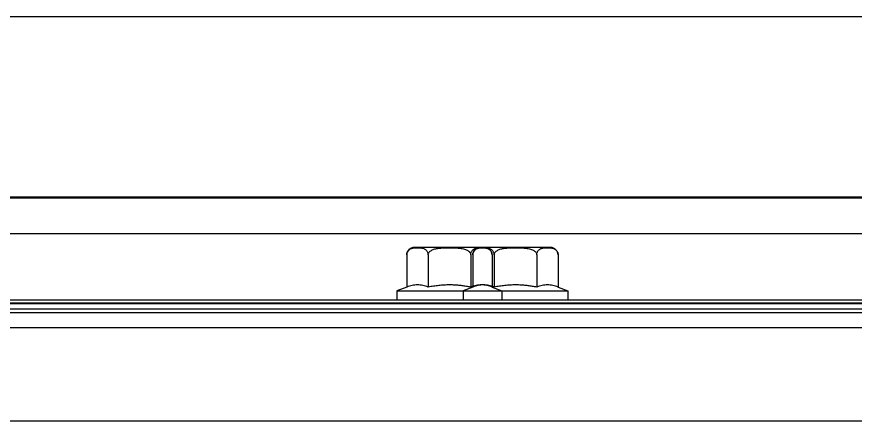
# Model space of a CAD drawing. Header units: millimetres. Extents: x 21899 to 38731, y -5425 to 3612.
# Drawn here: x 33610.3 to 33722.3, y -2820.5 to -2766.5 of the extents above; entities that cross this region are included whole.
import ezdxf

# ---------------------------------------------------------------- set-up
doc = ezdxf.new("R2010")
doc.units = ezdxf.units.MM

msp = doc.modelspace()

# ---------------------------------------------------------------- linework, layer by layer
at = {"color": 7, "linetype": 'Continuous'}
for p, q in [((34090.4, -2766.47), (32750.4, -2766.47)), ((34140.86, -2790.56), (31376.6, -2790.56)), ((34087.08, -2790.56), (31418.08, -2790.56)), ((34100.4, -2795.44), (31383.4, -2795.44)), ((33672.78, -2797.27), (33663.38, -2797.27)), ((33681.6, -2797.27), (33672.2, -2797.27)), ((33662.38, -2798.27), (33662.38, -2802.56)), ((33665.23, -2798.27), (33665.23, -2802.56)), ((33670.93, -2798.27), (33670.93, -2802.56)), ((33671.2, -2798.27), (33671.2, -2802.56)), ((33673.78, -2798.27), (33673.78, -2802.56)), ((33674.05, -2798.27), (33674.05, -2802.56)), ((33679.75, -2798.27), (33679.75, -2802.56)), ((33682.6, -2798.27), (33682.6, -2802.56)), ((33662.38, -2802.56), (33661.08, -2803.07)), ((33661.08, -2803.07), (33661.08, -2804.27)), ((33661.08, -2803.07), (33675.08, -2803.07)), ((33671.2, -2802.56), (33669.9, -2803.07)), ((33669.9, -2803.07), (33669.9, -2804.27)), ((33669.9, -2803.07), (33683.9, -2803.07)), ((33673.78, -2802.56), (33675.08, -2803.07)), ((33675.08, -2803.07), (33675.08, -2804.27)), ((33682.6, -2802.56), (33683.9, -2803.07)), ((33683.9, -2803.07), (33683.9, -2804.27)), ((31376.6, -2804.27), (34140.86, -2804.27)), ((31418.08, -2804.27), (34087.08, -2804.27)), ((31300.4, -2804.64), (34182.4, -2804.64)), ((31376.6, -2805.97), (34140.86, -2805.97)), ((31418.08, -2805.97), (34087.08, -2805.97)), ((34087.08, -2820.47), (32907.43, -2820.47)), ((34123.68, -2820.47), (32916.25, -2820.47))]:
    msp.add_line(p, q, dxfattribs=at)
at = {"color": 9, "linetype": 'Continuous'}
for p, q in [((34140.86, -2790.69), (31376.6, -2790.69)), ((34087.08, -2790.69), (31418.08, -2790.69)), ((31376.6, -2804.77), (34140.86, -2804.77)), ((31376.6, -2805.47), (34140.86, -2805.47)), ((31418.08, -2804.77), (34087.08, -2804.77)), ((31418.08, -2805.47), (34087.08, -2805.47)), ((31376.6, -2807.97), (34140.86, -2807.97)), ((31418.08, -2807.97), (34087.08, -2807.97))]:
    msp.add_line(p, q, dxfattribs=at)
at = {"color": 7, "linetype": 'Continuous'}
for centre, start, end in [((33663.38, -2798.27), 90, 180), ((33672.2, -2798.27), 90, 180), ((33672.78, -2798.27), 0, 90), ((33681.6, -2798.27), 0, 90)]:
    msp.add_arc(centre, 1, start, end, dxfattribs=at)
for points, start_tangent, end_tangent in [([(33662.46, -2797.89), (33662.49, -2797.82), (33662.58, -2797.69), (33662.68, -2797.58), (33662.8, -2797.49), (33662.94, -2797.42), (33663.09, -2797.37), (33663.27, -2797.33), (33663.39, -2797.32)], (0.393606, 0.919279), (0.994208, 0.10747)), ([(33663.39, -2797.32), (33663.48, -2797.31), (33663.7, -2797.3), (33663.92, -2797.3), (33664.13, -2797.31), (33664.32, -2797.33), (33664.49, -2797.36), (33664.65, -2797.41), (33664.8, -2797.48), (33664.93, -2797.57), (33665.04, -2797.69), (33665.12, -2797.81), (33665.18, -2797.96), (33665.22, -2798.12), (33665.23, -2798.27)], (0.994208, 0.10747), (0, -1)), ([(33665.23, -2798.27), (33665.25, -2798.12), (33665.32, -2797.98), (33665.43, -2797.84), (33665.59, -2797.71), (33665.78, -2797.6), (33666.01, -2797.51), (33666.25, -2797.44), (33666.5, -2797.39), (33666.73, -2797.36), (33666.94, -2797.34), (33667.14, -2797.32), (33667.33, -2797.31), (33667.52, -2797.3), (33667.71, -2797.3), (33667.9, -2797.3), (33668.08, -2797.3)], (0, 1), (1, 0)), ([(33668.08, -2797.3), (33668.37, -2797.3), (33668.66, -2797.3), (33668.95, -2797.32), (33669.23, -2797.34), (33669.51, -2797.37), (33669.8, -2797.42), (33670.09, -2797.49), (33670.34, -2797.58), (33670.55, -2797.69), (33670.72, -2797.82), (33670.84, -2797.97), (33670.91, -2798.12), (33670.93, -2798.27)], (1, 0), (0, -1)), ([(33670.93, -2798.27), (33670.94, -2798.12), (33670.98, -2797.96), (33671.04, -2797.82), (33671.13, -2797.69), (33671.23, -2797.58), (33671.35, -2797.49), (33671.49, -2797.42), (33671.65, -2797.37), (33671.82, -2797.33), (33672, -2797.31), (33672.2, -2797.3), (33672.39, -2797.3), (33672.57, -2797.3), (33672.73, -2797.31), (33672.88, -2797.33), (33673.03, -2797.36), (33673.19, -2797.41), (33673.34, -2797.48), (33673.47, -2797.57), (33673.58, -2797.68), (33673.67, -2797.81), (33673.73, -2797.96), (33673.77, -2798.12), (33673.78, -2798.27)], (0, 1), (0, -1)), ([(33671.28, -2797.89), (33671.31, -2797.82), (33671.4, -2797.69), (33671.5, -2797.58), (33671.62, -2797.49), (33671.75, -2797.42), (33671.91, -2797.37), (33672.09, -2797.33), (33672.21, -2797.32)], (0.393606, 0.919279), (0.994208, 0.10747)), ([(33672.21, -2797.32), (33672.3, -2797.31), (33672.52, -2797.3), (33672.74, -2797.3), (33672.95, -2797.31), (33673.14, -2797.33), (33673.31, -2797.36), (33673.47, -2797.41), (33673.62, -2797.48), (33673.75, -2797.57), (33673.85, -2797.69), (33673.94, -2797.81), (33674, -2797.96), (33674.04, -2798.12), (33674.05, -2798.27)], (0.994208, 0.10747), (0, -1)), ([(33674.05, -2798.27), (33674.07, -2798.12), (33674.14, -2797.98), (33674.25, -2797.84), (33674.41, -2797.71), (33674.6, -2797.6), (33674.82, -2797.51), (33675.07, -2797.44), (33675.32, -2797.39), (33675.55, -2797.36), (33675.76, -2797.34), (33675.96, -2797.32), (33676.15, -2797.31), (33676.34, -2797.3), (33676.53, -2797.3), (33676.71, -2797.3), (33676.9, -2797.3)], (0, 1), (1, 0)), ([(33676.9, -2797.3), (33677.19, -2797.3), (33677.48, -2797.3), (33677.76, -2797.32), (33678.05, -2797.34), (33678.33, -2797.37), (33678.62, -2797.42), (33678.9, -2797.49), (33679.16, -2797.58), (33679.37, -2797.69), (33679.54, -2797.82), (33679.66, -2797.97), (33679.73, -2798.12), (33679.75, -2798.27)], (1, 0), (0, -1)), ([(33679.75, -2798.27), (33679.76, -2798.12), (33679.8, -2797.96), (33679.86, -2797.82), (33679.94, -2797.69), (33680.05, -2797.58), (33680.17, -2797.49), (33680.31, -2797.42), (33680.47, -2797.37), (33680.64, -2797.33), (33680.82, -2797.31), (33681.01, -2797.3), (33681.21, -2797.3), (33681.38, -2797.3), (33681.54, -2797.31), (33681.7, -2797.33), (33681.85, -2797.36), (33682, -2797.41), (33682.16, -2797.48), (33682.29, -2797.57), (33682.4, -2797.68), (33682.49, -2797.81), (33682.55, -2797.96), (33682.59, -2798.12), (33682.6, -2798.27)], (0, 1), (0, -1)), ([(33662.38, -2798.27), (33662.39, -2798.12), (33662.4, -2798.07)], (0, 1), (0.196493, 0.980505)), ([(33662.4, -2798.07), (33662.42, -2798.01)], (0.196493, 0.980505), (0.259097, 0.965851)), ([(33662.42, -2798.01), (33662.43, -2797.96), (33662.46, -2797.89)], (0.259097, 0.965851), (0.393606, 0.919279)), ([(33671.2, -2798.27), (33671.21, -2798.12), (33671.22, -2798.07)], (0, 1), (0.196493, 0.980505)), ([(33671.22, -2798.07), (33671.23, -2798.01)], (0.196493, 0.980505), (0.259097, 0.965851)), ([(33671.23, -2798.01), (33671.25, -2797.96), (33671.28, -2797.89)], (0.259097, 0.965851), (0.393606, 0.919279)), ([(33665.23, -2802.56), (33664.87, -2802.44), (33664.51, -2802.34), (33664.16, -2802.29), (33663.81, -2802.27), (33663.45, -2802.29), (33663.1, -2802.34), (33662.75, -2802.44), (33662.38, -2802.56)], (-0.932391, 0.361452), (-0.932391, -0.361452)), ([(33668.08, -2802.27), (33667.37, -2802.29), (33666.66, -2802.35), (33665.96, -2802.44), (33665.23, -2802.56)], (-1, 0), (-0.981728, -0.190289)), ([(33670.93, -2802.56), (33670.35, -2802.46), (33669.78, -2802.38), (33669.22, -2802.32), (33668.65, -2802.28), (33668.08, -2802.27)], (-0.981728, 0.190289), (-1, 0)), ([(33673.78, -2802.56), (33673.42, -2802.44), (33673.06, -2802.34), (33672.71, -2802.29), (33672.36, -2802.27), (33672, -2802.29), (33671.65, -2802.34), (33671.3, -2802.44), (33670.93, -2802.56)], (-0.932391, 0.361452), (-0.932391, -0.361452)), ([(33674.05, -2802.56), (33673.69, -2802.44), (33673.33, -2802.34), (33672.98, -2802.29), (33672.63, -2802.27), (33672.27, -2802.29), (33671.92, -2802.34), (33671.57, -2802.44), (33671.2, -2802.56)], (-0.932391, 0.361452), (-0.932391, -0.361452)), ([(33676.9, -2802.27), (33676.19, -2802.29), (33675.48, -2802.35), (33674.77, -2802.44), (33674.05, -2802.56)], (-1, 0), (-0.981728, -0.190289)), ([(33679.75, -2802.56), (33679.17, -2802.46), (33678.6, -2802.38), (33678.03, -2802.32), (33677.47, -2802.28), (33676.9, -2802.27)], (-0.981728, 0.190289), (-1, 0)), ([(33682.6, -2802.56), (33682.24, -2802.44), (33681.88, -2802.34), (33681.53, -2802.29), (33681.18, -2802.27), (33680.82, -2802.29), (33680.47, -2802.34), (33680.12, -2802.44), (33679.75, -2802.56)], (-0.932391, 0.361452), (-0.932391, -0.361452))]:
    msp.add_spline(points, degree=3, dxfattribs=dict(at, start_tangent=start_tangent, end_tangent=end_tangent))

doc.saveas('drawing.dxf')
